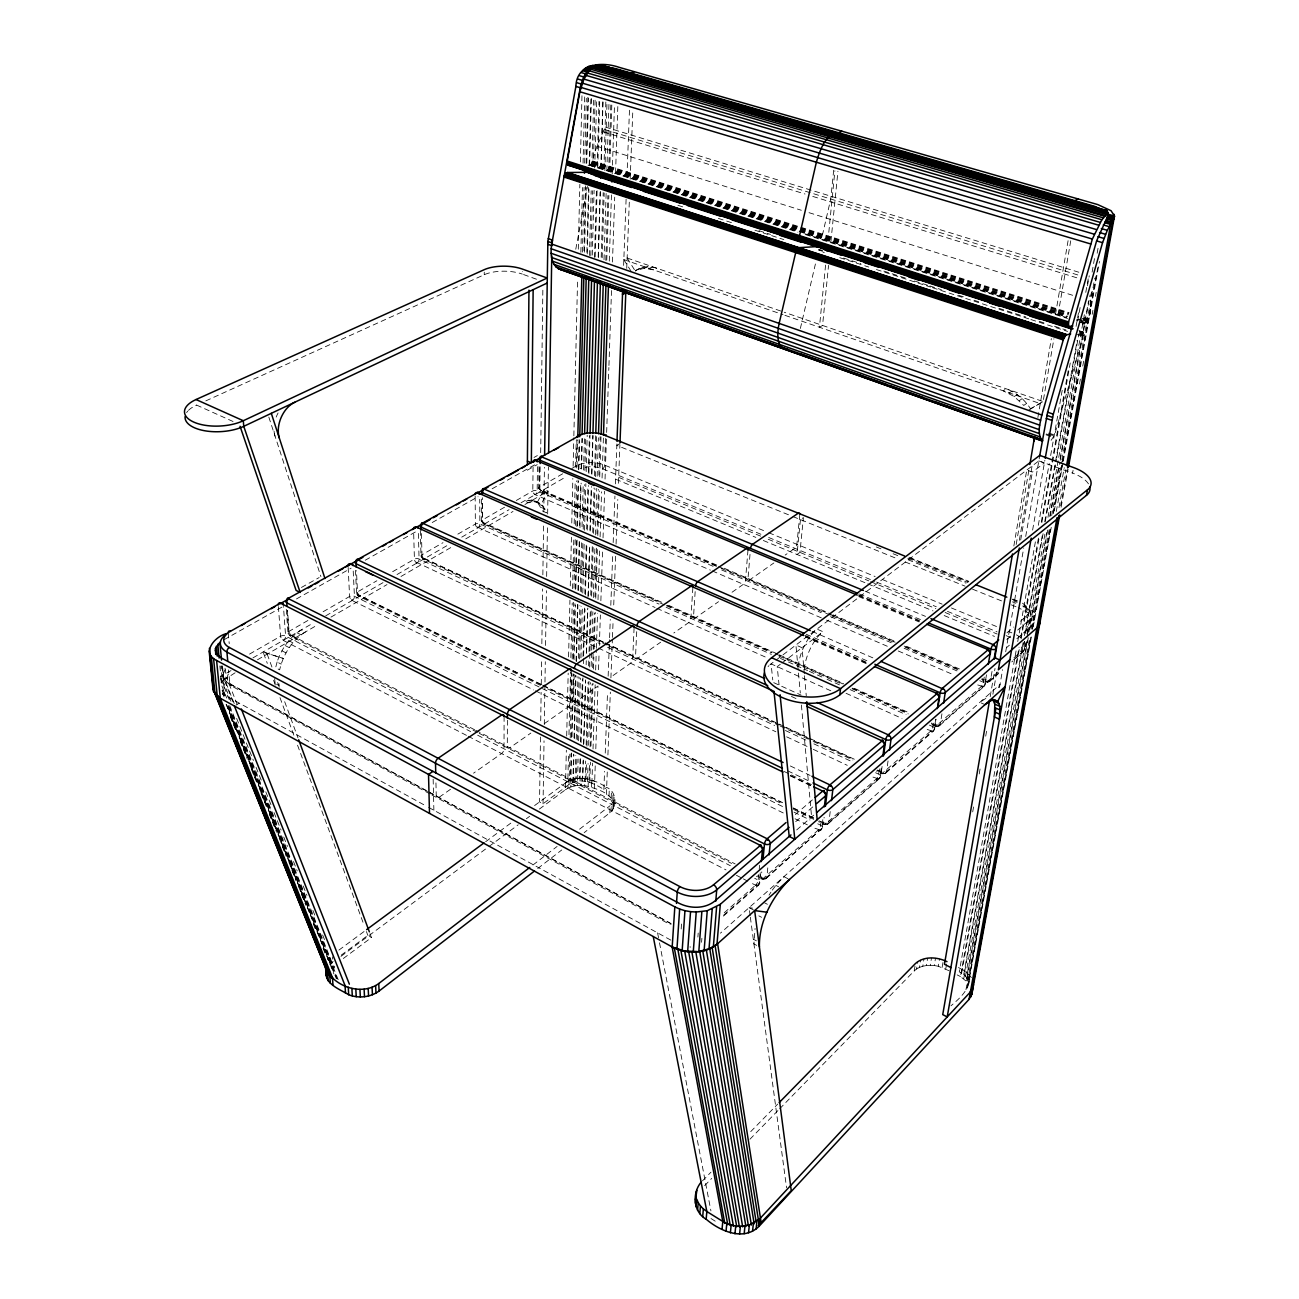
<?xml version="1.0" encoding="UTF-8"?>
<svg xmlns="http://www.w3.org/2000/svg" width="1299" height="1299" viewBox="0 0 1299 1299"><rect width="100%" height="100%" fill="white"/><g stroke="black" fill="none" stroke-linecap="round" stroke-linejoin="round"><path stroke-width="0.75" stroke-dasharray="5 3.75" d="M504.093 716.431L504.028 748.825A3.767 1.965 -62.4 0 1 501.576 753.55L473.55 773.165M507.389 720.247L507.308 746.552A3.751 1.948 -62.6 0 0 509.744 747.834L530.836 733.074M466.438 735.348L283.279 640.391L283.279 639.433M536.487 279.22L522.295 274.089L522.312 271.572M1091.566 291.788C1089.082 300.816 1094.375 320.268 1082.749 324.393M533.077 466.796L532.801 490.973A3.101 2.062 60 0 0 535.139 494.675L710.423 570.131M537.461 466.682L537.169 490.843A3.101 1.721 -67.1 0 1 535.139 494.675L534.603 493.945M539.004 466.552L538.712 488.262L540.368 490.876M539.686 467.9L539.426 487.157A3.085 1.526 1.1 0 0 539.816 489.317A3.085 1.705 -67.3 0 0 541.748 490.86L716.772 565.828M540.108 466.796L539.816 489.317L716.902 565.13M540.676 452.702L542.852 289.612M540.481 737.02L539.54 801.905L543.047 803.756L569.059 784.482C580.02 776.948 594.081 783.037 603.873 789.532L606.665 787.405C616.587 791.286 617.626 806.5 609.816 812.849L584.177 832.643M540.725 720.799L541.131 692.399M541.261 684.297L541.618 659.957M541.845 643.736L542.641 588.983M542.852 574.775L543.599 524.082M543.778 511.92L544.427 467.299M543.047 803.756L544.037 740.852M544.297 724.615L544.947 684.037M544.979 682.007L545.304 661.711M545.564 645.473L546.424 590.688M546.652 576.48L547.431 527.784M547.658 513.966L548.405 466.893M539.377 809.082L565.406 789.776L566.348 750.221M566.689 736.013L568.183 673.142M568.572 656.904L569.936 600.122M570.277 585.914L571.43 537.234M571.771 523.042L572.843 478.405M573.119 466.244L573.801 437.844M573.849 435.814L577.584 279.626M578.299 249.197L579.857 184.296M580.377 161.985L581.984 95.038M534.587 805.559L567.825 781.267L568.524 752.884M568.978 734.649L570.521 671.827M570.878 657.635L572.226 602.931M572.567 588.739L573.817 538.078M574.174 523.887L575.213 481.344M575.571 467.153L576.22 440.799M580.864 252.347L582.455 187.494M583.056 163.171L584.712 96.305M565.406 789.776L567.923 788.217L568.101 781.121C580.848 774.626 595.559 780.147 606.665 787.405M571.316 670.593L570.521 702.402A3.637 1.835 -63.8 0 1 568.15 706.948L543.81 723.981M576.983 439.208L576.318 465.903A3.036 2.078 60.3 0 0 576.967 468.078M569.059 784.482L569.823 754.118M570.229 737.929L571.869 673.158M572.226 658.983L573.638 602.298M573.996 588.138L575.213 539.556M575.571 525.381L576.691 480.857M577.048 466.682L577.714 440.377M582.439 252.136L584.063 187.365M584.68 163.073L586.304 98.302M567.825 781.267L570.407 780.082L571.089 753.729M571.495 737.491L573.103 674.619M573.525 658.398L574.921 603.645M575.278 589.437L576.577 538.744M576.886 526.582L578.087 479.932M578.347 469.783L579.127 439.371M583.949 250.756L585.605 185.854M586.174 163.544L587.879 96.613M570.829 783.362L571.609 752.965M572.031 736.744L573.638 673.889M574.012 659.697L575.425 604.961M575.83 588.739L577.097 540.092M577.454 525.9L578.607 481.296M578.916 469.134L579.646 440.751M584.501 252.201L586.174 187.332M586.791 162.992L588.463 98.123M567.923 788.217L570.829 786.95L571.024 779.871M574.239 674.441L573.573 700.275A3.621 1.819 -63.9 0 0 575.782 701.622L597.28 686.554M572.843 782.453L573.606 754.118M574.028 737.929L575.684 675.204M576.058 661.045L577.568 604.376M577.941 590.217L579.224 541.651M579.646 525.462L580.767 482.968M581.156 468.809L581.952 438.461M586.872 252.298L588.593 187.559M589.178 165.298L590.996 96.499M570.407 780.082L573.265 779.189L573.914 754.849M574.337 738.628L576.009 675.756M576.399 661.564L577.909 604.782M578.282 590.59L579.63 539.897M579.955 527.735L581.14 483.114M581.514 468.923L582.325 438.51M587.229 253.971L588.95 189.086M589.6 164.746L591.37 97.831M570.829 786.95L574.077 786.041L574.255 778.945M575.084 781.738L575.798 755.417M576.253 739.228L577.958 676.487M578.445 658.268L579.89 605.643M580.28 591.483L581.66 540.887M582.033 526.712L583.202 484.202M583.576 470.043L584.469 437.649M589.437 255.497L591.191 190.726M591.857 166.434L593.675 99.65M573.265 779.189L576.318 778.572L576.935 756.278M577.389 740.057L579.127 677.217M579.63 658.983L581.091 606.276M581.481 592.084L582.894 541.407M583.219 529.245L584.453 484.657M584.842 470.465L585.8 436.009M590.801 255.611L592.588 190.742M593.27 166.418L595.121 99.52M574.077 786.041L577.519 785.473L578.104 758.989M578.623 740.787L580.377 678.046M580.962 657.797L582.374 607.201M582.78 593.042L584.193 542.446M584.534 530.301L585.849 483.764M586.19 471.618L587.213 435.181M592.279 255.075L594.098 190.304M594.715 168.042L596.663 99.049M576.318 778.572L579.516 778.263L580.101 757.999M580.556 741.778L582.374 678.955M583.007 656.677L584.42 608.029M584.826 593.854L586.287 543.193M586.693 529.002L587.911 486.443M588.333 472.268L589.373 435.782M594.52 257.462L596.436 190.596M597.134 166.272L599.001 101.419M579.987 781.008L580.621 758.762M581.091 742.573L582.975 677.818M583.381 663.659L583.56 657.586M583.624 655.557L584.972 609.02M585.378 594.861L586.856 544.281M587.262 530.122L588.544 485.599M588.902 473.453L590.022 435.019M595.186 256.958L597.118 190.19M597.767 167.928L599.716 100.689M577.519 785.473L581.091 785.31L581.303 778.231M582.52 781.008L583.121 760.776M583.608 744.587L585.54 679.848M586.336 653.559L587.668 609.036M588.025 596.907L589.535 546.327M590.022 530.138L591.289 487.661M591.727 473.486L592.864 435.051M598.189 257.007L600.138 192.268M600.852 167.993L602.882 100.559M594.682 781.267L582.748 778.263L583.3 760.029M583.787 743.807L585.67 681.001M586.158 664.796L586.271 660.736M586.515 652.634L587.846 608.062M588.22 595.9L589.73 545.255M590.152 531.064L591.5 486.492M591.857 474.33L593.01 435.831M598.352 257.527L600.365 190.661M601.031 168.383L603.028 101.517M614.086 806.711C613.924 792.926 595.754 788.574 584.68 785.522L584.891 778.442M585.037 781.251L585.67 761.019M586.158 744.847L588.09 682.121M588.593 665.932L588.788 659.86M589.032 651.773L590.282 611.309M590.769 595.121L592.279 546.57M592.717 532.395L594.081 487.888M594.455 475.759L595.705 435.295M601.193 257.251L603.191 192.512M603.938 168.22L605.837 101.322M585.963 778.572L586.466 762.367M586.969 746.146L588.983 681.309M589.437 667.134L589.876 652.942M589.941 650.913L591.191 610.4M591.63 596.209L593.221 545.548M593.594 533.402L594.974 488.814M595.364 476.668L596.614 436.139M602.168 257.819L604.181 192.983M604.879 170.689L607.023 101.809M587.473 781.738L588.057 763.536M588.626 745.317L590.623 682.592M591.126 666.403L591.581 652.244M591.646 650.214L592.864 611.764M593.318 597.605L594.926 547.009M595.299 534.879L596.777 488.343M597.167 476.197L598.384 437.747M604.019 259.686L606.146 192.901M606.844 170.64L608.971 103.871M588.155 786.106L588.382 779.027M589.08 779.189L589.6 762.968M590.119 746.763L592.149 683.94M592.669 667.718L593.188 651.513M593.253 649.484L594.422 612.998M594.958 596.793L596.517 548.162M596.972 533.97L598.417 489.382M598.871 475.19L600.122 436.691M605.805 260.368L607.883 195.516M608.679 171.208L610.822 104.326M589.778 782.453L590.428 762.204M590.964 746.016L593.01 683.274M593.464 669.115L593.854 656.969M594.114 648.867L595.299 612.43M595.77 598.271L597.41 547.675M597.816 535.529L599.261 490.99M599.716 476.83L601.031 436.35M606.763 260.255L608.874 195.483M609.653 171.208L611.829 104.407M591.451 787.064L591.678 779.985M591.873 783.378L592.555 763.13M593.026 748.955L595.169 684.817M595.656 669.992L596.322 649.744M596.387 648.315L597.54 613.29M598.011 599.667L599.7 548.503M600.106 536.828L601.583 491.818M602.07 478.032L603.418 437.487M609.28 261.115L611.488 194.168M612.186 173.936L614.492 105.008M605.513 438.445L604.62 465.107A3.036 1.608 -67.9 0 1 602.655 468.858A17.196 8.411 1.9 0 0 580.442 468.63M594.439 788.363L595.251 765.046M595.803 748.809L597.962 685.937M598.514 669.716L599.066 653.494M599.342 645.376L600.382 614.947M600.869 600.755L602.606 550.045M603.028 537.883L604.636 491.233M605.042 479.071L606.568 434.451M606.649 432.421L607.201 416.183M607.266 414.154L608.874 367.503M608.939 365.49L611.504 290.44M612.478 262.041L614.703 197.139M615.547 172.799L617.837 105.869M603.873 789.532L604.555 771.314M605.237 753.095L607.526 692.367M608.143 676.178L609.507 639.741M609.588 637.728L610.27 619.509M610.806 605.334L612.706 554.738M613.177 542.592L614.93 496.039M615.385 483.894L616.911 443.414M623.617 265.418L626.118 198.747M626.962 176.437L629.495 109.441M606.389 794.501L607.299 771.184M607.916 754.963L610.351 692.107M610.903 677.916L612.397 639.4M612.462 637.371L613.096 621.149M613.729 604.928L615.596 556.264M616.067 544.102L617.804 499.498M618.421 483.277L619.915 444.745M626.735 268.357L629.333 201.313M630.177 179.148L632.84 110.171M609.02 796.108L609.296 788.996M609.816 812.849L610.108 805.705L613.55 801.775L614.589 797.326M611.179 797.959L611.472 790.847M611.813 810.982L612.105 803.837M612.803 800.005L613.096 792.893M613.258 808.904L613.55 801.775M613.859 802.197L614.151 795.085M634.091 627.774L632.662 658.999A3.507 1.721 -64.9 0 1 630.372 663.399L610.53 677.299M636.705 631.655L635.52 657.002A3.507 1.705 -65 0 0 637.517 658.398L660.623 642.226M692.87 587.7L690.873 618.34A3.41 1.608 -65.8 0 1 688.681 622.594L673.824 632.986M695.16 591.613L693.536 616.489A3.394 1.591 -65.9 0 0 695.338 617.934L718.526 601.697M681.179 928.996L681.585 922.988M756.668 945.38L753.923 943.918L755.076 928.444M697.888 937.066L698.196 933.055M701.574 942.295L701.882 938.3M747.98 550.11L745.496 580.198A3.312 1.51 -66.6 0 1 743.369 584.323L731.775 592.425M750.01 554.397L748.013 578.445A3.296 1.494 -66.7 0 0 749.669 579.906L773.863 562.97M760.613 874.649L758.584 885.155L720.799 918.409M758.697 874.568L758.161 880.072A4.076 2.647 6.2 0 1 759.184 883.84L722.926 915.779M759.233 869.015L759.574 865.313M760.256 872.782L759.184 883.84A4.092 2.647 49 0 1 755.547 885.22L723.121 913.749M763.536 879.212L763.244 878.433A4.059 1.608 -63.2 0 1 761.246 877.377L761.782 871.856M833.682 170.234L830.743 199.007L822.787 233.479M1051.135 440.312L1054.561 435.035L1083.025 336.409L1083.382 332.771L1082.392 331.862M799.794 514.777L796.888 544.313A3.215 1.413 -67.3 0 1 794.842 548.292L785.164 555.063M825.579 265.077L819.442 327.251L822.559 325.448L828.551 265.369M827.95 241.029L834.884 170.835M767.79 867.862L766.881 877.069A4.076 2.647 48.9 0 1 763.244 878.433L762.935 879.179M830.938 241.338L837.936 171.257M822.381 827.56L823.29 819.718M821.049 821.601L820.627 825.222A3.929 1.51 -64.1 0 1 818.126 830.158L763.244 878.433L757.772 875.591M822.819 819.653L821.747 828.713L766.881 877.069A4.059 2.63 6.3 0 1 761.246 877.377M825.596 824.573L825.271 823.858A3.897 1.494 -64.2 0 1 823.485 822.705L824.134 817.282M830.207 811.566L828.892 822.429A3.929 2.679 48.4 0 1 825.271 823.858L816.405 819.523M880.478 776.396L881.534 768.667M879.423 768.878L878.709 774.204A3.783 1.396 -64.9 0 1 876.289 778.962L825.011 824.524M881.128 768.57L879.91 777.468L828.892 822.429A3.929 2.436 7.4 0 1 823.485 822.705M882.086 766.54L881.371 771.866A3.767 1.396 -64.9 0 0 882.947 773.1L883.304 773.749M888.045 760.938L886.567 771.606A3.8 2.695 47.9 0 1 882.947 773.1L877.523 770.567M933.364 723.17L932.844 726.661A3.653 1.299 -65.5 0 1 930.522 731.24L882.005 773.571M935.735 719.208L934.127 729.713L886.567 771.606A3.8 2.257 8.2 0 1 881.371 771.866L875.932 769.317M934.631 728.707L936.108 719.256M941.937 713.784L940.314 724.257A3.67 2.695 47.3 0 1 936.709 725.8L931.383 723.413M1025.561 646.772L1026.762 639.108M1027.054 637.192L1028.256 629.528L1027.639 632.678M588.074 165.346L590.071 165.07L591.954 162.862L595.202 150.976L605.042 126.977L1079.842 272.546M779.692 1108.761L914.22 970.938L915.389 963.582M914.22 970.938L916.574 968.989L917.76 961.617M916.574 968.989L919.465 967.398L920.65 960.042M919.465 967.398L922.777 966.245L923.979 958.889M922.777 966.245L926.431 965.53L927.632 958.175M926.431 965.53L930.295 965.303L931.513 957.948M930.295 965.303L934.29 965.53L935.507 958.191M984.252 677.104L983.392 682.251A3.54 1.218 -66.1 0 1 981.167 686.668L935.848 726.222M986.477 674.798L984.739 685.109L940.314 724.257A3.686 2.095 8.8 0 1 935.296 724.501L931.74 722.91M949.017 970.694L938.268 966.261L939.502 958.906M985.194 684.167L986.477 676.698M992.014 671.421L990.552 679.994A3.54 2.695 46.6 0 1 986.98 681.553L981.524 679.215M942.116 967.414L943.058 961.909M1013.853 545.97L1026.762 470.043L1032.38 472.089L1044.396 462.931L1038.81 460.918L771.07 663.87A41.454 23.414 6 0 0 769.998 664.731M990.195 696.67L995.018 668.433M1016.191 544.492L1029.165 468.533M1037.885 417.515L1051.362 338.584M1055.454 314.602L1068.119 240.461M945.737 969.005L946.695 963.485M972.707 811.891L973.73 805.9M979.219 773.944L980.242 767.953M985.714 736.16L986.753 730.022M992.891 694.267L997.047 670.122M1019.325 540.335L1031.991 466.455M1043.47 399.556L1053.927 338.666M1058.035 314.699L1070.766 240.607M1020.689 539.994L1032.38 472.089M999.467 687.658L1002.601 669.635M1005.702 651.773L1023.709 547.999M1025.707 536.455L1039.46 457.232M1032.608 530.106L1044.867 460.268M1016.078 650.913L959.263 971.863C978.585 981.443 961.828 996.706 950.933 1005.816M1017.734 641.56L1035.482 541.277M1038.307 525.316L1049.235 463.532M1050.647 455.543L1062.306 389.765M958.483 967.528L965.092 971.181L970.288 976.02L968.957 983.392L960.464 976.572L1019.049 647.146M1020.705 637.793L1038.453 537.981M1041.295 522.003L1068.622 368.283M1076.075 326.358L1078.56 312.377M961.601 973.243L1019.471 648.152M1021.128 638.848L1039.362 536.471M1041.847 522.507L1070.246 362.957M1077.699 321.08L1080.183 307.116M963.679 974.835L1023.174 642.291M1024.375 635.601L1042.22 535.821M1044.721 521.857L1077.212 340.257M1085.785 292.372L1088.286 278.408M971.408 977.627L964.784 970.97L1023.547 642.794M1025.236 633.376L1043.113 533.483M1045.273 521.5L1056.363 459.57M1056.72 457.573L1078.901 333.729M1087.474 285.78L1089.26 275.794M963.761 978.553L965.092 971.181M1024.635 641.414L1022.816 651.578L1013.545 659.746M1026.47 631.168L1028.321 620.857A23.463 12.211 9 0 0 1024.278 605.789M965.417 976.588L1025.707 641.138M1027.006 633.928L1045.078 533.304M1047.952 517.343L1058.36 459.424M1058.717 457.427L1084.909 311.679M1092.118 272.14L1094.96 255.757M967.43 972.983L1027.444 640.017M1028.873 632.045L1047.205 530.365M1049.722 516.401L1058.701 466.568M1060.13 458.579L1088.53 301.076M1097.152 253.224L1098.581 245.251M966.781 978.472L1028.272 637.63M1029.701 629.706L1047.676 530.057M1050.193 516.109L1059.887 462.298M1060.244 460.301L1090.088 294.889M966.618 980.842L967.95 973.471M965.953 989.708L1029.798 637.387M1031.162 629.106L1049.186 529.489M1051.703 515.557L1061.429 461.762M1061.9 459.895L1094.765 278.213M967.187 988.084L1030.578 638.215M1032.267 628.895L1050.355 529.115M1053.245 513.154L1096.632 273.699M968.275 982.417L1030.838 637.192M1032.283 629.219L1050.745 527.362M1053.278 513.381L1097.85 267.464M967.999 986.282L1031.422 636.607M1033.192 626.995L1051.313 526.988M1054.22 511.108L1062.907 463.077M1063.264 461.177L1099.49 261.391M1056.282 511.497L1064.271 467.689M1079.501 384.017L1080.589 378.041M1082.765 366.091L1083.853 360.115M1092.199 314.309L1092.914 310.315M1095.463 296.383L1096.177 292.389M1058.994 507.584L1065.83 469.653M1060.634 505.766L1067.291 469.767M1061.104 507.178L1068.087 469.134M1088.448 483.845A32.556 15.182 8.5 0 0 1072.552 473.112L1073.071 470.335M575.766 249.246L587.521 186.455M1027.704 632.434L1031.081 616.116M334.72 966.147L333.177 970.126L333.421 974.088M800.363 328.468L816.227 260.498M820.497 238.269L822.77 233.56M277.109 661.987L275.615 667.686L279.658 669.829C283.117 654.615 292.048 640.196 305.476 631.915L301.417 629.836C289.628 637.013 281.428 649.062 277.109 661.987L281.169 664.13M1088.302 318.872L1084.486 317.541M592.214 162.261L1068.606 314.017M766.28 878.384L822.202 828.177M880.316 776.964L879.699 778.198M934.501 729.242L933.9 730.428M985.097 684.67L984.512 685.823M1025.106 648.493L1022.378 652.569L1011.775 661.922M998.395 687.658L1000.035 684.394L720.425 933.169M537.299 502.421L544.102 489.447L548.016 491.119L541.196 504.109L531.535 500.099L524.682 501.073L528.612 502.778L535.464 501.787L541.196 504.109M769.057 895.141L770.94 892.202M1086.435 322.769L1076.806 319.7M788.071 878.79L783.93 876.663L775.844 885.366L771.882 890.724L776.039 892.868M327.705 959.75L329.751 957.217L330.222 964.686L332.836 962.397L332.479 956.795M1086.078 323.207L1076.384 320.203M333.112 961.325L330.384 964.491L226.497 704.561M234.226 703.538L224.548 679.052L220.733 683.03L226.724 698.099M704.643 1185.646L711.722 1178.388M749.961 1139.223L778.28 1110.207M702.467 1180.872L710.975 1172.185M750.725 1131.624L777.695 1104.101M235.103 672.785L221.398 681.731L220.83 675.805M590.558 164.746L797.229 230.93M828.275 823.728L879.277 778.767M885.934 772.905L933.478 730.996M939.664 725.54L984.09 686.375M989.887 681.261L998.33 673.775M997.892 671.956L986.85 682.072L982.482 680.351M1013.967 657.797L1019.26 653.153A3.475 2.679 46.1 0 0 1022.816 651.578A23.22 12.373 9.2 0 0 1024.148 641.365M998.752 672.785L990.552 679.994A3.572 1.965 9.3 0 1 985.73 680.205L982.076 678.646M796.677 829.947L813.888 815.009M1006.384 647.795L1009.372 645.197M1016.841 638.718L1031.779 625.745L1034.28 621.003L1033.403 617.463L1030.578 614.005L1018.221 607.64M795.719 821.634L813.612 806.176M1006.822 639.4L1012.262 634.724M1017.653 630.064L1028.321 620.857A3.507 2.744 46.6 0 0 1025.755 616.684A19.972 10.376 8.9 0 0 1022.719 604.149M795.361 814.538L813.661 798.82M1006.936 632.84L1013.723 627.027M1020.429 621.263L1025.755 616.684M537.721 868.528L561.753 849.968M532.98 864.988L557.092 846.461M579.581 829.168L610.108 805.705M780.309 664.276L777.208 666.631L779.043 684.703M781.852 663.091L822.998 631.72L816.941 629.089A28.724 11.983 -65.9 0 0 798.398 665.315M343.326 958.483L371.449 937.553L370.053 933.754M341.264 955.106L367.844 935.394L371.449 937.553M340.971 956.373L487.336 847.727M488.96 846.51L518.236 824.784M526.371 818.743L529.619 816.34M338.893 950.121L364.987 930.847M485.664 841.703L511.757 822.429M1028.954 409.997L1043.129 401.553L784.239 312.231M1026.648 403.388L1023.758 405.45L1014.275 396.568L1003.185 390.804L1006.124 388.774C1016.224 392.395 1024.749 399.686 1030.464 408.714M1019.277 400.66L1022.199 398.614M1014.275 396.568L1017.198 394.523M450.477 789.305L438.948 797.391A3.897 2.078 -61.1 0 1 436.253 796.173L435.944 782.599M1008.868 393.256L1011.791 391.21M224.776 678.906L226.659 677.672L237.035 704.042M220.18 676.99L222.551 675.464L232.992 701.817M635.276 271.118C641.333 266.409 649.646 265.759 656.758 268.243L653.478 269.851L644.174 268.357L635.682 270.419L638.962 268.812M565.568 782.68L568.101 781.121M235.98 705.113L239.081 703.279M231.011 670.576L221.885 675.853L220.944 665.997M252.964 657.862L312.945 623.179M325.724 615.84L382.994 582.65M397.007 574.548L447.782 545.174M461.746 537.137L509.078 509.711M521.045 502.794L566.478 476.554M257.478 659.778L316.988 625.241M330.985 617.106L386.988 584.599M401.001 576.464L451.76 547.009M465.756 538.874L513.008 511.449M524.958 504.499L548.016 491.119M619.964 443.576L616.83 445.395L791.075 515.817M249.538 654.095L280.6 636.218A3.556 1.932 -3.8 0 1 285.601 636.023L470.644 731.581M307.912 620.484L289.044 631.346A3.54 1.916 -3.7 0 0 288.979 634.074A3.491 2.176 -61.8 0 0 291.707 635.503L290.44 635.617M323.11 611.732L349.61 596.468A3.426 1.819 -2.4 0 1 354.432 596.29L785.116 807.783M541.31 684.719L360.115 595.932A3.377 2.046 -63.6 0 1 357.598 594.471A3.41 1.819 -2.2 0 1 357.534 591.906L376.84 580.783M392.655 571.69L414.413 559.155A3.296 1.721 -1.1 0 1 419.074 558.992L600.365 643.882M603.515 642.518L424.351 558.781A3.264 1.932 -65.1 0 1 422.045 557.271A3.296 1.705 -1 0 1 421.866 554.868L442.991 542.69M457.849 534.133L475.369 524.049A3.199 1.624 0 0 1 479.883 523.903L659.031 604.1M504.532 507.243L482.367 520.022A3.183 1.608 0.1 0 0 482.66 522.295A3.183 1.819 -66.3 0 0 484.771 523.822L658.284 601.372M516.271 500.488L532.801 490.973A3.101 1.543 1 0 1 537.169 490.843L714.369 566.851M562.646 473.778L539.426 487.157A3.101 2.078 60.1 0 0 541.748 490.86L540.709 490.908L719.305 567.566M571.787 468.517L576.318 465.903A20.248 9.872 1.9 0 1 604.62 465.107L766.995 531.989M765.679 878.741L762.724 879.326L756.391 876.224M1030.237 408.844L1043.129 401.553M224.207 639.628L282.37 606.877M296.481 598.936L351.12 568.166M365.23 560.226L416.346 531.453M432.21 522.523L478.048 496.721M492.142 488.781L536.211 463.97M527.313 470.222L537.234 464.62M827.674 824.102L824.865 824.638L818.5 821.682M301.417 587.457L319.132 577.568M534.019 457.443L537.348 455.576M885.333 773.295L882.638 773.782L876.257 770.94M939.063 725.93L936.482 726.385M989.302 681.65L986.818 682.072L987.792 682.137M985.86 698.391L979.836 702.369L984.999 704.61M648.786 268.666L652.066 267.058M644.174 268.357L647.454 266.766M639.774 268.958L643.054 267.35M631.103 271.28L623.829 259.605L627.141 258.014L782.323 311.565M205.794 400.888L484.251 274.706A27.182 11.139 0.9 0 1 522.295 274.089M877.734 778.653L870.85 776.396M819.62 829.85L812.801 827.528M757.106 884.895L755.547 885.22L750.335 882.508M982.515 686.392L975.695 684.313M931.919 730.947L925.18 728.836M358.897 596.03L360.115 595.932A3.394 1.997 59.2 0 1 357.534 591.906M423.198 558.862L424.351 558.781A3.28 2.03 59.4 0 1 421.866 554.868M483.683 523.887L484.771 523.822A3.183 2.062 59.7 0 1 482.367 520.022L482.254 500.391M579.516 778.263L582.748 778.263M982.547 686.7L981.167 686.668A3.556 2.695 46.7 0 0 984.739 685.109A3.588 1.981 9.2 0 0 983.392 682.251L979.755 680.692M931.935 731.272L930.522 731.24A3.686 2.695 47.3 0 0 934.127 729.713A3.702 2.127 8.7 0 0 932.844 726.661L929.272 725.069M877.751 779.01L876.289 778.962A3.816 2.679 47.9 0 0 879.91 777.468A3.816 2.273 8.1 0 0 878.709 774.204L875.071 772.499M819.62 830.207L818.126 830.158A3.946 2.679 48.5 0 0 821.747 828.713A3.946 2.452 7.3 0 0 820.627 825.222L817.071 823.469M757.09 885.285L755.547 885.22A4.076 1.624 -63.1 0 0 758.161 880.072L754.687 878.286M581.091 785.31L584.68 785.522M689.834 946.971L690.711 947.036M290.343 635.341L291.707 635.503A3.507 1.965 58.9 0 1 289.044 631.346L287.566 610.595M358.8 595.77L360.115 595.932M423.084 558.602L424.351 558.781M750.156 915.665L749.085 907.676L752.641 908.147M483.553 523.659L484.771 523.822M540.579 490.681L541.748 490.86M934.29 965.53L938.268 966.261M263.112 652.001L283.296 658.447L263.112 652.001L267.318 663.416M604.652 129.51L1079.534 275.485M603.597 131.93L805.023 194.022M812.768 196.409L1077.683 278.067M597.004 146.235L801.321 210.259M809.033 212.679L1073.753 295.636M592.588 160.93L1069.077 312.637M592.441 161.547L1068.866 313.335M1084.259 318.239L1088.107 319.473M1082.083 318.32L1087.864 320.155M591.954 162.862L798.723 228.835M800.655 229.452L1068.249 314.829M1083.658 319.749L1087.507 320.967M591.646 163.43L798.398 229.436M800.33 230.053L1065.992 314.878M1079.469 319.181L1087.166 321.632M591.289 163.966L798.024 230.02M799.957 230.637L1067.534 316.128M1077.163 319.197L1086.776 322.282M590.931 164.388L797.683 230.475M799.616 231.092L1067.193 316.631M799.161 231.547L1066.771 317.135M590.071 165.07L796.855 231.222M804.584 233.706L1066.398 317.476M1079.875 321.779L1085.655 323.63M589.567 165.282L797.895 232.18M805.624 234.648L1067.551 318.499M1079.453 322.071L1085.217 323.922M1078.884 330.628L1083.009 332.024M1079.388 331.099L1083.236 332.333M1079.55 331.537L1083.382 332.771M1079.631 332.106L1083.463 333.34M1079.631 332.771L1083.463 334.005M818.711 249.229L822.559 250.463M1079.55 333.518L1083.398 334.752M758.941 230.686L770.502 234.421M822.478 251.243L818.646 249.993L824.28 252.672M843.571 258.063L860.831 263.632M883.84 271.085L906.848 278.522M914.512 281.006L927.941 285.342M929.857 285.959L941.353 289.677M958.613 295.263L966.277 297.747M973.958 300.215L981.622 302.699M998.882 308.285L1025.723 316.956M1039.151 321.308L1046.815 323.776M1054.479 326.26L1065.992 329.978M1079.404 334.33L1083.252 335.564M677.932 205.307L683.696 207.174M718.363 218.394L733.773 223.379M754.946 230.232L783.833 239.584M839.739 257.673L868.69 267.042M876.419 269.543L930.49 287.047M932.422 287.664L1028.97 318.905M1030.903 319.538L1067.583 331.407M1077.244 334.541L1083.025 336.409M623.829 259.605L783.005 314.65M784.921 315.316L1040.255 403.616M1048.829 433.022L1054.561 435.035M1048.569 433.85L1054.301 435.863M1046.344 433.996L1053.976 436.691M1045.971 434.775L1053.603 437.471M1038.81 460.918L1072.552 473.112M908.975 557.239L968.827 581.319M1012.879 599.05L1018.871 601.469M910.177 558.261L968.518 581.757M1012.343 599.391L1017.848 601.616M907.822 558.31L967.982 582.537M1013.512 600.885L1017.166 602.363M876.305 546.96L881.907 549.217M893.127 553.747L898.729 556.004M908.082 559.772L966.018 583.137M1012.424 601.859L1015.834 603.239M1022.686 606L1035.335 612.836M792.942 516.58L897.723 558.927M905.208 561.964L965.076 586.158M972.545 589.178L1002.487 601.291M1011.369 604.879L1016.5 606.958M768.862 532.769L875.136 576.545M882.281 579.484L942.116 604.132M951.436 607.964L997.372 626.881M1008.235 631.363L1011.856 632.857M602.655 468.858L761.23 534.392M768.699 537.494L874.828 581.351M876.614 582.098L936.287 606.763M947.458 611.374L997.031 631.866M1006.092 635.617L1011.515 637.858M760.694 536.146L618.649 477.35L615.564 479.185L755.839 537.396M768.18 539.247L868.82 580.897M870.671 581.676L935.832 608.63M945.136 612.495L997.242 634.058M763.325 540.498L865.93 583.072M867.797 583.852L933.007 610.903M944.194 615.547L994.498 636.413M865.166 591.207L925.505 616.376M859.386 593.984L921.494 619.996M858.298 594.893L919.481 620.549M859.029 595.851L919.497 621.214M858.72 596.598L919.091 621.929M724.225 568.264L831.133 614.021M832.984 614.817L895.547 641.609M906.556 646.317L960.205 669.277M718.607 566.608L825.206 612.267M828.924 613.859L895.141 642.226M904.234 646.123L959.685 669.862M721.124 568.345L830.288 615.125M832.107 615.905L894.167 642.485M905.143 647.194L960.334 670.852M721.692 569.985L821.212 612.673M830.532 616.684L891.325 642.761M904.153 648.266L957.85 671.291M712.258 570.927L824.654 619.298M826.505 620.094L887.314 646.269M898.242 650.978L953.807 674.895M534.587 500.846L541.31 503.882L546.587 512.861L542.706 511.173L537.413 502.193M531.535 500.099L535.464 501.787M539.653 504.532L543.55 506.204M528.206 500.164L532.135 501.869M541.423 507.536L545.32 509.224M812.102 631.395L873.513 658.138M806.159 634.237L869.372 661.857M805.071 635.357L867.342 662.604M805.575 636.331L867.115 663.286M805.396 636.997L866.823 663.903M661.711 602.281L482.66 522.295L482.53 497.696M668.774 605.431L777.598 654.047M779.4 654.858L843.457 683.469M854.498 688.405L908.602 712.566M667.101 605.302L772.061 652.212M775.665 653.819L843.181 684.005M852.42 688.129L908.277 713.086M664.471 604.896L483.277 523.887L481.572 521.191L481.458 499.076M666.322 605.724L771.606 652.796M779.01 656.109L841.184 683.907M852.03 688.746L908.261 713.898M931.886 724.469L935.524 726.092M666.111 607.266L771.379 654.387M780.439 658.431L807.572 670.593M809.342 671.372L825.287 678.516M827.073 679.312L839.463 684.865M850.147 689.639L906.101 714.694M477.253 527.102L655.086 607.51M656.856 608.305L765.533 657.115M846.055 693.293L902.026 718.444M196.571 405.077L234.697 422.24M830.775 690.776L771.07 663.87L772.759 679.929M773.733 682.657L801.093 695.111M791.416 696.443L798.706 699.771M603.256 641.933L422.045 557.271L421.412 532.217M605.042 642.778L777.37 723.283M779.173 724.111L784.564 726.644M786.366 727.489L855.976 759.996M605.302 643.346L773.733 722.065M775.535 722.91L780.926 725.427M782.729 726.271L853.979 759.558M607.104 645.083L422.743 558.879L420.99 556.102L420.308 529.781M608.906 645.928L778.263 725.118M780.098 725.979L811.323 740.576M813.158 741.437L852.842 759.996M607.542 647.243L774.61 725.475M785.424 730.525L806.809 740.544M813.888 743.856L851.478 761.458M416.378 562.272L775.86 731.759M786.674 736.842L811.502 748.516M813.271 749.344L847.257 765.322M790.344 765.972L810.121 775.422M787.827 770.892L811.193 782.095M784.223 771.525L789.662 774.139M791.464 775L811.404 784.58M790.23 775.503L811.859 785.895M790.312 775.909L811.891 786.285M540.871 684.248L357.598 594.471L356.478 570.651M542.69 685.141L782.696 802.717M793.332 807.929L817.168 819.718M543.128 685.612L781.008 802.165M793.397 808.238L814.635 818.662M540.433 685.336L358.394 596.079L356.705 593.692M547.545 688.827L782.826 804.178M793.527 809.423L816.73 820.806M793.998 812.135L809.975 819.978M348.148 567.468L349.61 596.468A3.41 1.997 59.1 0 0 352.191 600.528L533.629 689.948M535.448 690.841L784.401 813.531M795.053 818.776L811.014 826.651M297.033 632.775L301.108 634.87M957.184 974.899L960.464 976.572M474.655 729.762L288.979 634.074L287.128 608.046M475.694 730.265L735.185 863.949M292.811 636.429L296.87 638.523M775.844 885.366L778.604 886.779M477.431 732.409L289.872 635.698L288.086 633.246M479.234 733.334L731.629 863.462M477.675 735.218L730.347 865.719M288.816 640.732L292.876 642.826M468.192 736.257L726.011 869.908M736.436 875.299L741.648 878.01M743.385 878.903L748.597 881.615M285.163 645.554L289.222 647.665M281.948 650.783L286.007 652.91M764.624 902.854L767.4 904.299M749.085 907.676L754.654 910.599M758.843 915.86L761.604 917.305M276.508 684.2L279.204 685.628L278.847 682.348M753.68 939.388L756.424 940.849M225.263 669.748A24.389 13.575 -4.8 0 0 229.891 684.005A3.637 2.306 -59.9 0 0 232.862 685.385L426.803 790.799M428.54 791.74L670.235 923.086M427.566 791.448L229.891 684.005L228.575 669.894M429.303 792.39L671.469 924.027M430.066 793.981L230.881 685.645L225.247 680.806L223.737 677.461M431.82 794.939L670.333 924.661M224.889 695.485L222.551 693.926L426.803 806.387M428.573 807.361L671.307 940.379M961.78 969.2L964.784 970.97M710.991 1218.527L717.357 1222.505M1022.459 603.158L1027.899 607.331L1031.065 614.362M987.37 682.105L986.98 681.553A3.524 1.218 -66.2 0 1 985.73 680.205M937.099 726.401L936.709 725.8A3.637 1.299 -65.6 0 1 935.296 724.501M627.141 258.014L635.422 271.345M351.672 599.683L352.191 600.528A3.394 2.062 -63.4 0 0 354.432 596.29L353.198 570.748M282.76 639.498L283.279 640.391A3.507 2.192 -61.6 0 0 285.601 636.023L283.458 606.471M226.091 704.269L333.908 973.925M230.54 716.447L236.532 731.418M240.266 740.787L246.274 755.774M250.009 765.127L256 780.114M259.751 789.467L265.743 804.454M269.494 813.807L275.485 828.794M279.22 838.164L281.477 843.782M282.224 845.649L285.228 853.134M288.963 862.504L291.22 868.122M291.966 869.989L294.954 877.474M298.705 886.844L300.946 892.462M301.693 894.329L304.697 901.831M230.378 716.804L236.142 731.142M240.12 741.161L247.378 759.217M251.357 769.235L257.121 783.557M261.099 793.575L266.863 807.897M269.348 814.181L276.59 832.237M282.354 846.347L286.332 856.577M292.096 870.687L296.075 880.917M301.839 895.027L305.817 905.257M313.319 923.995L315.56 929.597M323.061 948.335L325.302 953.937M229.728 705.633L333.989 967.479M222.649 689.931L225.653 697.466M229.403 706.802L338.357 980.144M222.113 690.386L224.37 696.037M228.121 705.454L333.372 969.216M228.169 706.055L337.253 979.381M222.567 693.146L224.078 696.93M227.845 706.347L332.43 968.242M227.796 707.029L336.262 978.569M222.778 680.562L230.978 701.281M220.927 678.874L229.468 700.21M236.645 718.412L245.17 739.764M246.355 742.898L253.402 760.483M256.082 767.368L261.635 781.186M265.808 791.854L271.361 805.672M274.04 812.557L281.087 830.158M283.75 837.043L287.501 846.461M293.477 861.513L297.211 870.931M303.203 885.999L306.937 895.417M312.929 910.469L315.17 916.12M322.639 934.955L324.896 940.606M273.586 680.335L276.378 687.885M279.983 697.644L294.029 735.689M297.552 745.204L363.623 923.979M366.432 931.578L367.844 935.394M267.188 654.144L272.092 667.459M277.613 682.495L279.691 688.161M284.676 701.704L297.974 737.848M268.828 417.109L320.902 576.577M657.586 932.844L659.113 940.785M659.502 942.782L710.926 1210.912M750.351 917.208L786.561 1187.806M274.641 678.565L275.177 683.469M219.872 665.932L220.635 673.84M220.895 678.127L221.658 686.067M477.707 527.037L477.788 527.865A3.183 1.835 -66.1 0 0 479.883 523.903L479.721 499.287M225.052 668.222L225.977 678.078M222.113 665.997L223.428 679.799M221.934 665.802L224.776 695.566M228.234 632.97L229.225 643.622M798.122 669.066L795.93 645.035L802.019 647.714L804.325 673.775M798.479 673.028L800.298 693.017M801.402 705.016L811.599 816.99M222.714 668.076L223.379 675.545M804.487 675.724L806.257 695.712M278.392 606.649L280.6 636.218A3.507 1.965 58.8 0 0 283.279 640.391M286.3 609.361L287.988 632.743M416.849 562.207L416.898 563.084A3.28 1.948 -64.9 0 0 419.074 558.992L418.31 530.544M355.471 570.277L356.575 593.221M352.159 599.602L352.191 600.528M413.699 534.068L414.413 559.155A3.296 2.03 59.4 0 0 416.898 563.084M433.152 779.156L433.882 810.284M475.158 496.104L475.369 524.049A3.199 2.046 59.7 0 0 477.788 527.865M484.251 272.189L484.251 274.706M186.601 412.611A34.862 15.815 -3.1 0 1 187.77 411.101M188.485 410.354A34.862 15.815 -3.1 0 1 196.587 405.077M275.031 436.123A24.34 16.205 -67.1 0 1 274.024 430.765M276.2 417.093A24.34 16.205 -67.1 0 1 278.083 412.968M1016.403 634.87A23.22 12.373 9.2 0 1 1021.014 637.89M1021.485 646.934A19.712 10.522 9.2 0 1 1019.26 653.153M232.862 685.385A20.703 11.545 -4.8 0 1 229.923 672.021M768.066 666.582A41.454 23.414 6 0 1 768.992 665.64M804.308 669.31A28.773 11.918 -65.9 0 1 822.998 631.72M800.444 519.616L797.001 554.462L799.94 552.384L803.415 517.57L800.444 519.616"/><path stroke-width="1.5" d="M507.389 718.217L507.406 714.174A3.8 1.997 -63.1 0 1 509.89 709.416L569.059 669.164A3.67 1.884 -64.2 0 1 571.316 670.593M527.362 464.782L528.953 290.164M533.142 289.661L531.34 462.801L527.394 461.145M540.157 463.548L540.189 460.301A3.118 1.51 1.1 0 1 539.799 458.174A3.134 2.111 60.8 0 1 542.235 456.42L579.468 435.538A17.39 8.249 1.9 0 1 603.791 434.889A3.069 1.64 -68.5 0 1 605.48 435.571M544.606 455.364L547.853 241.484L575.879 86.432C576.594 63.034 602.233 61.459 619.152 67.337L1097.736 204.576L1111.051 210.714L1114.51 216.089L1068.411 467.315M1070.685 333.892L1065.959 334.996L1063.508 339.055L1041.83 415.031C1040.142 423.23 1036.57 433.785 1042.496 441.011L560.713 269.624C550.549 266.198 550.256 252.932 551.766 244.066L580.263 87.731C582.114 79.775 585.459 69.285 594.569 67.256M548.633 452.702L551.75 255.854M569.108 165.493L567.322 163.918L567.208 161.044L579.857 91.758L583.933 79.093L589.226 70.828L1101.861 219.758L1108.047 212.922L1106.521 210.438L600.771 65.047M577.811 436.334L581.838 276.427M584.42 173.189L584.534 169.146M579.744 436.691L583.868 276.525M582.066 434.418L586.239 276.59M584.582 433.606L588.82 277.759M973.471 984.35L971.766 994.482L969.022 999.402L759.054 1226.321C743.775 1241.6 719.922 1231.079 706.169 1219.209C693.211 1212.146 692.042 1192.855 701.038 1182.317M695.403 1203.264L696.15 1191.979M587.262 433.168L591.597 279.35M590.071 432.989L594.471 281.25M592.929 433.022L597.475 281.298M600.56 178.109L600.674 174.066M595.77 433.265L600.447 281.526M598.514 433.704L603.256 283.961M601.096 434.321L605.967 284.546M603.467 435.116L608.468 285.293M611.894 182.022L612.04 177.979M994.336 699.82L997.746 701.298L999.905 706.38L999.434 719.191L994.385 716.983L994.807 704.172L992.631 699.089M616.976 441.384L622.708 289.58M619.996 442.715L625.874 290.667M548.243 238.659L552.481 240.12L551.913 245.706L547.691 244.228M992.501 699.349L997.616 701.557L1005.166 686.586L716.983 944.292C704.513 954.375 685.986 954.099 672.184 946.939L674.831 906.864L216.608 660.46C200.501 652.861 215.374 635.747 227.114 633.474M676.503 903.422L677.25 892.023A4.254 1.802 -62.4 0 1 679.994 886.649A23.869 15.523 4.5 0 0 713.524 884.798L760.646 845.243M676.941 949.147L679.653 909.056L674.831 906.864M682.154 950.771L684.946 910.68L679.653 909.056M687.642 951.777L690.532 911.671L684.946 910.68M693.26 952.118L696.232 912.012L707.241 910.729L720.312 904.299L1036.927 627.839L1039.687 623.942L1039.85 619.509M698.797 951.794L701.85 911.703M215.715 654.452L215.488 648.363L219.856 642.323L221.544 660.071M672.184 946.939L220.229 698.229L213.523 691.344L212.711 681.943M280.584 602.687L280.535 603.191A3.556 1.997 59.4 0 0 278.262 604.896M704.107 950.803L707.241 910.729M708.994 949.179L712.209 909.121M715.781 901.214L716.707 889.831A4.254 2.695 49.7 0 0 713.524 884.798M713.346 946.987L716.61 906.962M716.983 944.292L720.312 904.299M696.881 1190.42L695.501 1199.659M696.102 1206.852L696.053 1195.567M697.579 1210.359L698.229 1202.663L696.751 1199.172M699.804 1213.656L700.453 1205.959L698.229 1202.663M702.694 1216.627L703.36 1208.931L700.453 1205.959M706.169 1219.209L706.835 1211.512L703.36 1208.931M1033.809 441.319L1034.166 437.308M1072.747 326.049L1068.622 326.455L1068.574 321.957L1092.362 239.048L1101.861 219.758M722.049 1229.163L722.796 1221.466L706.835 1211.512M761.328 861.61L762.416 850.358A4.124 2.63 6 0 0 762.172 847.143M726.044 1231.273L726.791 1223.577L722.796 1221.466M763.033 858.899L764.494 843.96A4.108 1.64 -63.6 0 1 767.141 838.781L786.057 822.527M826.96 251.048L827.349 247.037M730.395 1232.816L731.158 1225.119L726.791 1223.577M769.089 854.888L770.193 843.652A4.124 2.728 49.4 0 0 767.141 838.781L287.858 598.384M734.958 1233.758L735.737 1226.061L731.158 1225.119M739.602 1234.05L740.398 1226.353L749.361 1225.006L759.915 1218.624L970.385 991.998L973.438 985.178M744.181 1233.693L744.976 1225.996M748.533 1232.702L749.361 1225.006M622.887 291.025L622.513 294.548L625.777 292.925M752.559 1231.111L753.388 1223.414M756.099 1228.951L756.944 1221.255M759.054 1226.321L759.915 1218.624M824.329 806.874L825.628 795.816A3.994 2.436 7.1 0 0 824.475 792.341A3.962 1.543 -64.4 0 0 822.673 791.091L813.661 786.756M825.417 806.37L827.366 789.857A3.946 1.526 -64.5 0 1 829.899 784.888L882.638 740.414M764.364 672.898A41.454 23.414 6 0 0 790.279 700.47A41.454 23.414 6 0 0 839.82 694.835L840.55 688.649L1087.539 489.723A32.621 15.133 8.5 0 0 1073.575 467.559L1039.768 455.381L771.638 657.732A41.552 23.35 6 0 0 782.859 691.312A41.552 23.35 6 0 0 840.55 688.649L771.638 657.732M831.506 800.622L832.838 789.581A3.978 2.744 48.9 0 0 829.899 784.888L811.924 776.282M971.766 994.482L1059.692 514.956M882.849 756.002L884.327 745.155A3.865 2.257 7.9 0 0 883.076 741.908A3.832 1.429 -65.2 0 0 881.485 740.576L806.744 706.347M883.564 755.823L885.772 739.602A3.816 1.413 -65.3 0 1 888.207 734.812L937.342 693.406M889.539 750.189L891.033 739.358A3.832 2.76 48.3 0 0 888.207 734.812L817.217 702.467M937.358 708.621L938.982 697.969A3.735 2.095 8.5 0 0 938.43 695.355M937.992 706.981L940.151 692.805A3.686 1.331 -65.9 0 1 942.489 688.194L988.393 649.549M943.577 703.23L945.217 692.578L989.984 653.933A3.621 1.948 9 0 0 989.367 651.497M213.669 685.385L213.767 690.824L326.358 969.866M988.23 664.406L990.958 649.094A3.572 1.234 -66.5 0 1 993.215 644.629L998.736 639.887M994.06 659.34L995.846 648.899A3.588 2.76 47.1 0 0 993.215 644.629L930.912 618.633M1012.489 553.959L994.823 657.846L1000.035 660.038M989.546 700.421L944.47 964.28L951.047 967.658M1029.847 464.522L1034.621 436.545M1019.325 547.983L998.363 669.813L1009.875 659.681M995.716 709.303L942.733 1014.6L947.198 1016.955L1031.211 538.078M1039.622 456.258L1047.627 412.189L1096.6 240.9L1107.69 216.283M1045.208 458.271L1053.31 414.17L1102.559 242.669L1107.3 230.313L1114.104 218.135L1114.51 216.089L1107.527 214.01M1106.732 221.544L1108.047 212.922M969.022 999.402L1057.077 517.489M1066.544 465.659L1110.629 224.418L1104.67 222.681M970.743 997.064L1058.88 515.671M1067.567 467.916L1114.087 214.319M839.82 694.835L1086.467 495.341L1087.539 489.723M589.048 173.287L587.538 172.296L567.517 172.523L565.585 173.595L563.993 177.021L1063.231 339.932M534.506 871.012L379.097 991.04C370.475 997.34 358.573 998.639 348.7 994.742C340.078 989.302 322.493 983.44 326.796 969.931M973.13 987.094L970.369 992.014M789.451 879.488C772.061 897.154 758.908 921.592 759.395 946.841M971.961 989.919L972.983 987.613M589.324 70.714L595.916 65.323L600.755 65.047M758.21 1225.688L791.253 1190.631L754.654 910.599L767.043 912.223M779.124 1102.64L915.389 963.582C923.946 955.885 937.245 956.892 947.003 961.65M535.902 459.846L535.545 460.171A3.15 2.111 60.7 0 0 533.126 461.924A3.134 1.51 1 0 1 534.441 461.486M477.935 492.337L477.545 492.711A3.231 2.095 60.4 0 0 475.142 494.448M416.378 526.858L415.924 527.264A3.329 2.062 60 0 0 413.553 529.002M790.961 834.916L714.58 901.262C704.594 909.056 690.045 908.78 679.052 903.26L221.171 657.862L216.998 654.534L215.325 650.49M816.941 812.346L995.7 657.083M789.078 827.349L770.193 843.652A4.108 2.598 6.2 0 1 764.494 843.96L286.738 602.801A3.572 1.9 -3.5 0 1 286.235 600.511M816.633 803.561L825.628 795.816A3.994 2.744 48.9 0 0 822.673 791.091L815.155 797.537M350.892 563.587L350.389 564.01A3.442 2.046 59.7 0 0 348.067 565.747A3.459 1.802 -2.2 0 1 348.782 565.438M281.104 602.72L230.459 631.282A3.637 1.965 59.2 0 0 228.315 631.915M984.999 704.61L991.007 700.632L993.589 700.015L997.616 701.557M699.252 951.355L709.741 948.611L717.616 943.74L761.23 1223.073M326.098 975.565L325.594 968.064C333.567 986.526 361.788 996.252 378.74 983.538L529.765 867.456M366.61 929.629L484.024 842.905M432.973 771.362L428.524 774.415L429.498 813.369M1074.923 200.663L1077.926 198.893M241.224 625.55L244.748 623.585M271.215 608.744L274.738 606.763M280.032 603.791L288.849 598.839M308.253 587.96L311.776 585.979M315.3 583.998L318.84 582.017M338.097 571.333L343.082 568.54M345.29 567.176L355.877 561.249M359.401 559.268L362.924 557.287M382.328 546.408L385.852 544.427M389.391 542.446L392.915 540.465M403.502 534.522L407.025 532.541M412.319 529.586L422.906 523.643M424.156 523.059L429.953 519.681M433.476 517.7L437.016 515.735M456.404 504.84L459.943 502.859M463.467 500.894L466.991 498.913M477.577 492.971L488.164 487.028M500.505 480.11L504.028 478.129M507.568 476.148L518.139 470.222M521.678 468.241L525.202 466.26M532.996 461.876L541.293 457.232M553.926 450.25L558.602 447.635M836.605 133.229C824.93 134.154 819.328 152.438 816.357 162.229L799.551 235.606L799.421 238.626L800.931 240.185M712.144 947.474L756.262 1222.651M547.123 283.068L243.757 426.332A34.862 15.815 -3.1 0 1 205.193 430.846A34.862 15.815 -3.1 0 1 185.108 416.476M838.651 132.742L841.914 131.215M196.052 399.524L484.235 269.672A27.23 11.09 0.9 0 1 522.328 269.055L547.188 278.002L243.303 420.73A34.927 15.767 -3.1 0 1 193.713 422.078A34.927 15.767 -3.1 0 1 196.052 399.54L243.303 420.73L243.757 426.332L300.199 592.474M630.859 73.004L634.334 71.689M1104.28 210.665L1106.521 210.438M287.745 598.66L350.389 564.01L783.021 772.028M541.034 456.663L863.38 590.444M483.374 488.992L535.545 460.171L857.226 595.088M422.191 523.302L477.545 492.711L803.74 635.536M357.095 559.788L415.924 527.264A3.312 1.981 -65.5 0 1 418.164 528.157M823.891 790.896L822.657 791.091L824.118 791.253M722.975 1222.521L672.135 946.971L684.687 951.03L697.417 951.534M541.098 456.452L542.235 456.42A3.118 1.737 -67.8 0 0 540.189 460.301L857.584 593.237M483.439 488.765L810.267 630.6M422.272 523.042L764.608 678.5M357.193 559.528L783.118 762.529M690.532 911.671L696.232 912.012M735.737 1226.061L740.398 1226.353M560.713 269.624L563.506 269.819M760.873 845.633L280.535 603.191A3.54 2.241 -62.3 0 1 283.328 604.717A3.588 1.916 -3.6 0 0 282.597 604.441M882.882 740.755L881.485 740.576A3.848 2.76 48.4 0 1 884.327 745.155L832.838 789.581A3.978 2.403 7.2 0 1 827.366 789.857L812.995 782.956M607.055 67.061L615.677 68.636L1094.765 206.362L1105.189 211.185M937.586 693.715L874.471 666.501M988.636 649.841L926.723 624.234M1111.278 220.521L1112.821 220.862M599.781 64.982L1107.284 211.023M601.697 65.226L1104.913 210.454M607.25 67.58L613.079 69.253M616.976 70.373L698.683 93.901M702.564 95.022L725.914 101.744M729.811 102.865L794.014 121.343M797.895 122.463L811.518 126.393M815.415 127.513L821.244 129.186M829.022 131.426L834.867 133.115M836.816 133.667L852.306 138.132M856.187 139.253L879.455 145.943M883.32 147.063L906.588 153.753M910.469 154.873L947.296 165.476M951.16 166.597L974.429 173.287M978.293 174.407L1001.561 181.097M1005.442 182.217L1032.575 190.027M1036.44 191.148L1059.708 197.838M1063.589 198.958L1069.402 200.631M1077.147 202.855L1086.841 205.648M1090.722 206.768L1096.535 208.441M596.874 65.161L1107.966 212.387M594.991 65.827L1107.235 213.572M592.133 65.405L595.559 66.395M593.919 66.493L1106.293 214.449M590.412 65.713L595.267 67.126M1107.56 214.14L1107.771 215.147L1114.315 217.03M588.658 66.2L593.416 67.564M1114.12 218.118L1107.69 216.267L1107.771 215.147M592.571 67.499L1105.059 215.715M592.1 67.905L1104.621 216.202M587.18 66.882L591.694 68.198M1107.43 217.485L1113.552 219.255M585.703 67.727L590.217 69.042M590.704 69.204L1103.289 217.81M1106.829 218.784L1112.951 220.554M584.339 68.847L588.739 70.13M1106.05 220.327L1112.025 222.064M583.3 69.886L587.7 71.169M1105.238 221.658L1111.213 223.396M582.569 70.698L586.969 71.981M587.521 73.004L1100.139 222.356M581.238 72.582L585.638 73.864M1103.289 224.922L1109.249 226.659M585.963 75.358L1098.499 225.149M579.451 75.683L583.852 76.966M1101.341 228.559L1107.3 230.313M583.933 79.093L1096.259 229.501M577.941 79.077L582.342 80.376M1099.539 232.521L1105.498 234.275M582.228 83.12L1094.196 234.177M576.74 82.698L581.124 83.997M1097.947 236.662L1103.906 238.431M580.848 87.39L1092.362 239.048M575.879 86.432L580.263 87.731M1096.6 240.9L1102.559 242.669M579.857 91.758L1090.803 244.001M567.208 161.044L1068.574 321.957M567.111 161.823L1068.363 322.834M567.095 162.57L1068.216 323.662M567.16 163.284L1068.151 324.425M567.322 163.918L1068.151 325.107M567.549 164.47L1068.233 325.692M567.858 164.908L1068.395 326.146M568.231 165.233L1069.256 326.634M587.538 172.296L1073.12 328.777M588.756 172.864L1071.707 328.615M590.964 173.92L818.467 247.313L817.932 246.55L798.95 247.638L796.271 250.155L779.156 323.402C777.24 331.878 775.519 349.155 787.892 349.626L698.521 317.833M820.383 247.93L1071.87 329.069M595.039 175.69L631.671 187.511M643.232 191.245L679.848 203.066M687.561 205.551L720.328 216.137M731.889 219.872L760.808 229.192M780.082 235.411L801.288 242.263M824.378 249.717L841.655 255.286M864.679 262.723L878.124 267.058M908.829 276.979L918.425 280.064M949.131 289.986L958.727 293.071M989.432 302.992L999.028 306.077M1029.734 315.998L1039.33 319.099M567.517 172.523L1066.771 334.574M567.046 172.605L1066.382 334.704M566.543 172.816L1065.959 334.996M566.055 173.14L1065.521 335.418M565.585 173.595L1065.083 335.97M565.162 174.147L1064.644 336.636M564.773 174.78L1064.222 337.383M564.448 175.495L1063.849 338.211M564.188 176.242L1063.508 339.055M1047.627 412.189L1053.31 414.17M547.853 241.484L552.075 242.945M1046.815 415.339L1052.482 417.32M551.766 244.066L1041.83 415.031M1046.198 418.375L1051.865 420.356M551.166 248.758L1040.548 420.227M551.101 253.273L1039.687 425.163M551.555 257.462L1039.314 429.677M552.53 261.18L1039.427 433.622M553.991 264.347L1040.012 436.886M555.891 266.863L1041.035 439.371M567.322 271.166L656.693 302.959M660.493 304.307L692.822 315.803M799.307 353.685L886.762 384.78M890.562 386.144L922.875 397.64M936.189 402.365L1017.945 431.447M1029.344 435.506L1042.659 440.231M558.148 268.633L1042.496 441.011M585.411 67.921L586.434 68.311M603.775 434.889L904.624 556.021M975.711 584.647L1006.839 597.167M928.704 623.017L990.958 649.094A3.621 1.932 9 0 0 995.846 648.899M588.609 483.228L593.968 485.485M993.962 701.233L999.061 703.441M994.807 704.172L999.905 706.38M995.164 707.841L1000.246 710.05M880.852 661.337L943.318 689.152M995.018 712.144L1000.084 714.353M482.497 492.743A3.215 1.851 -66.9 0 1 484.608 488.749A3.231 2.095 60.4 0 0 482.205 490.486A3.215 1.591 0.2 0 0 482.497 492.743L804.341 633.425M874.876 664.276L940.151 692.805A3.718 2.078 8.6 0 0 945.217 692.578A3.702 2.76 47.7 0 0 942.489 688.194L942.814 689.233M531.356 516.953L536.779 519.324M421.282 527.15A3.296 1.965 -65.7 0 1 423.458 523.042A3.329 2.062 60.1 0 0 421.087 524.78A3.329 1.689 -0.9 0 0 421.282 527.15L767.725 685.612M805.867 703.051L885.772 739.602A3.848 2.241 8 0 0 891.033 739.358L938.982 697.969A3.718 2.76 47.8 0 0 936.238 693.552A3.702 1.331 -65.9 0 1 937.732 694.218M774.074 691.377L415.891 526.826M782.436 768.31L356.153 563.782A3.442 1.786 -2.1 0 1 355.212 562.077M365.571 571.657L372.797 575.116M298.835 591.792L296.107 590.428L240.055 426.283M230.459 631.282A20.979 11.382 -4.5 0 0 229.355 647.487L679.994 886.649M213.767 690.824L215.764 694.429L220.229 698.229L333.096 979.219M604.473 66.428L605.302 67.012M994.027 645.538L993.215 644.629L993.54 645.619M889.019 735.819L888.207 734.812L888.5 735.916M830.727 785.944L829.899 784.888L830.175 786.057M767.969 839.917L767.141 838.781L767.4 840.015M218.849 697.303L331.862 978.293M216.998 695.777L330.19 976.751M215.602 692.968L218.622 700.453M220.879 706.071L235.963 743.515M237.473 747.266L241.257 756.619M242.767 760.37L246.534 769.722M248.044 773.473L250.301 779.091M253.321 786.577L268.422 824.021M269.932 827.772L273.699 837.141M275.209 840.875L282.76 859.597M284.254 863.348L306.142 917.646M307.652 921.381L311.419 930.75M312.929 934.501L315.202 940.119M316.712 943.853L326.52 968.193M215.764 694.429L329.053 975.387M214.156 691.149L327.169 971.749M234.421 706.039L345.615 987.029M241.305 708.929L349.366 984.171M298.673 739.748L369.354 931.854M271.296 413.326L324.977 578.575M535.448 459.814L535.545 460.171A3.134 1.754 -67.7 0 1 537.526 461.794A3.134 1.51 1 0 0 536.844 461.583M653.251 936.579L707.046 1212.568M477.464 492.305L477.545 492.711A3.215 1.867 -66.7 0 1 479.688 494.318A3.231 1.608 0.1 0 0 478.99 494.075M674.327 947.994L724.81 1223.463M677.851 949.325L727.765 1224.73M680.855 950.219L730.282 1225.574M684.687 951.03L733.464 1226.353M688.632 951.55L736.76 1226.824M691.847 951.745L739.423 1226.987M695.793 951.696L742.687 1226.906M699.69 951.323L745.918 1226.516M702.759 950.771L748.435 1225.98M706.347 949.845L751.39 1225.054M709.741 948.611L754.183 1223.837M715.116 945.688L759.201 1224.973M774.025 691.961L789.207 836.442L794.809 839.235L780.066 694.738M209.383 648.315L209.772 652.277M210.162 656.222L211.152 666.111M211.542 670.073L212.322 677.981M209.788 653.689L213.523 691.344M209.155 651.026L212.89 688.649M213.572 658.479L217.274 696.199M211.282 656.19L215.001 693.893M217.794 644.223L219.125 658.041M216.316 646.253L217.274 656.141M215.488 648.363L216.072 654.306M216.608 660.46L220.278 698.212M227.747 660.996L226.919 652.066A24.649 13.412 -4.5 0 1 225.847 634.497M806.776 701.72L817.168 819.718M286.998 606.308L286.738 602.801A3.524 2.225 -62.5 0 1 289.092 598.401A3.54 1.997 59.4 0 0 286.852 599.375M327.738 973.373L328.241 980.875M326.325 970.808L326.812 978.293M325.724 967.122L326.098 972.74M332.495 977.741L332.982 985.243M329.816 975.711L330.319 983.213M345.047 985.568L345.485 993.086M351.883 988.442L352.321 995.96M348.262 987.224L348.7 994.742M355.829 989.189L356.235 996.706M359.937 989.448L360.343 996.966M364.11 989.205L364.499 996.706M368.185 988.442L368.575 995.96M372.066 987.224L372.44 994.742M356.316 567.208L356.153 563.782A3.41 2.095 -64.2 0 1 358.41 559.512A3.426 2.046 59.7 0 0 356.072 561.249A3.442 1.786 -2.1 0 0 355.536 561.639M375.622 985.568L375.979 993.086M378.74 983.538L379.097 991.04M421.087 524.78L421.217 529.83M435.733 772.905L435.506 763.211A3.946 2.143 -61.6 0 1 438.104 758.259L501.609 715.051A3.816 2.013 -62.9 0 1 504.093 716.431M350.389 563.555L350.389 564.01A3.426 2.111 -64 0 1 352.938 565.585M482.205 490.486L482.221 493.799M279.334 438.055A24.372 16.173 -67.1 0 1 294.678 402.284M761.376 846.639A4.124 1.656 -63.5 0 0 759.347 845.47A4.141 2.712 49.4 0 1 762.416 850.358L716.707 889.831A28.058 18.283 4.5 0 1 677.25 892.023L226.919 652.066A3.67 2.371 -60.5 0 1 229.355 647.487M574.402 668.482A3.653 1.867 -64.4 0 1 576.788 663.903L632.061 626.297A3.556 1.754 -65.3 0 1 633.977 626.784M636.981 625.809A3.54 1.737 -65.5 0 1 639.27 621.377L691.019 586.174A3.442 1.64 -66.3 0 1 692.789 586.71M989.984 653.933A3.588 2.76 47.2 0 0 987.354 649.662A3.588 1.25 -66.4 0 1 988.685 650.393M747.98 550.11A3.345 1.543 -67 0 0 746.292 548.568L697.758 581.595A3.426 1.624 -66.4 0 0 695.55 585.865M750.513 548.389A3.329 1.526 -67.1 0 1 752.657 544.249L798.268 513.202A3.248 1.445 -67.7 0 1 799.762 513.819M579.013 436.334A20.443 9.726 1.9 0 0 577.032 437.292A3.069 2.111 61.1 0 1 579.468 435.538M1089.829 487.093A32.556 15.182 8.5 0 1 1086.467 495.341"/></g></svg>
